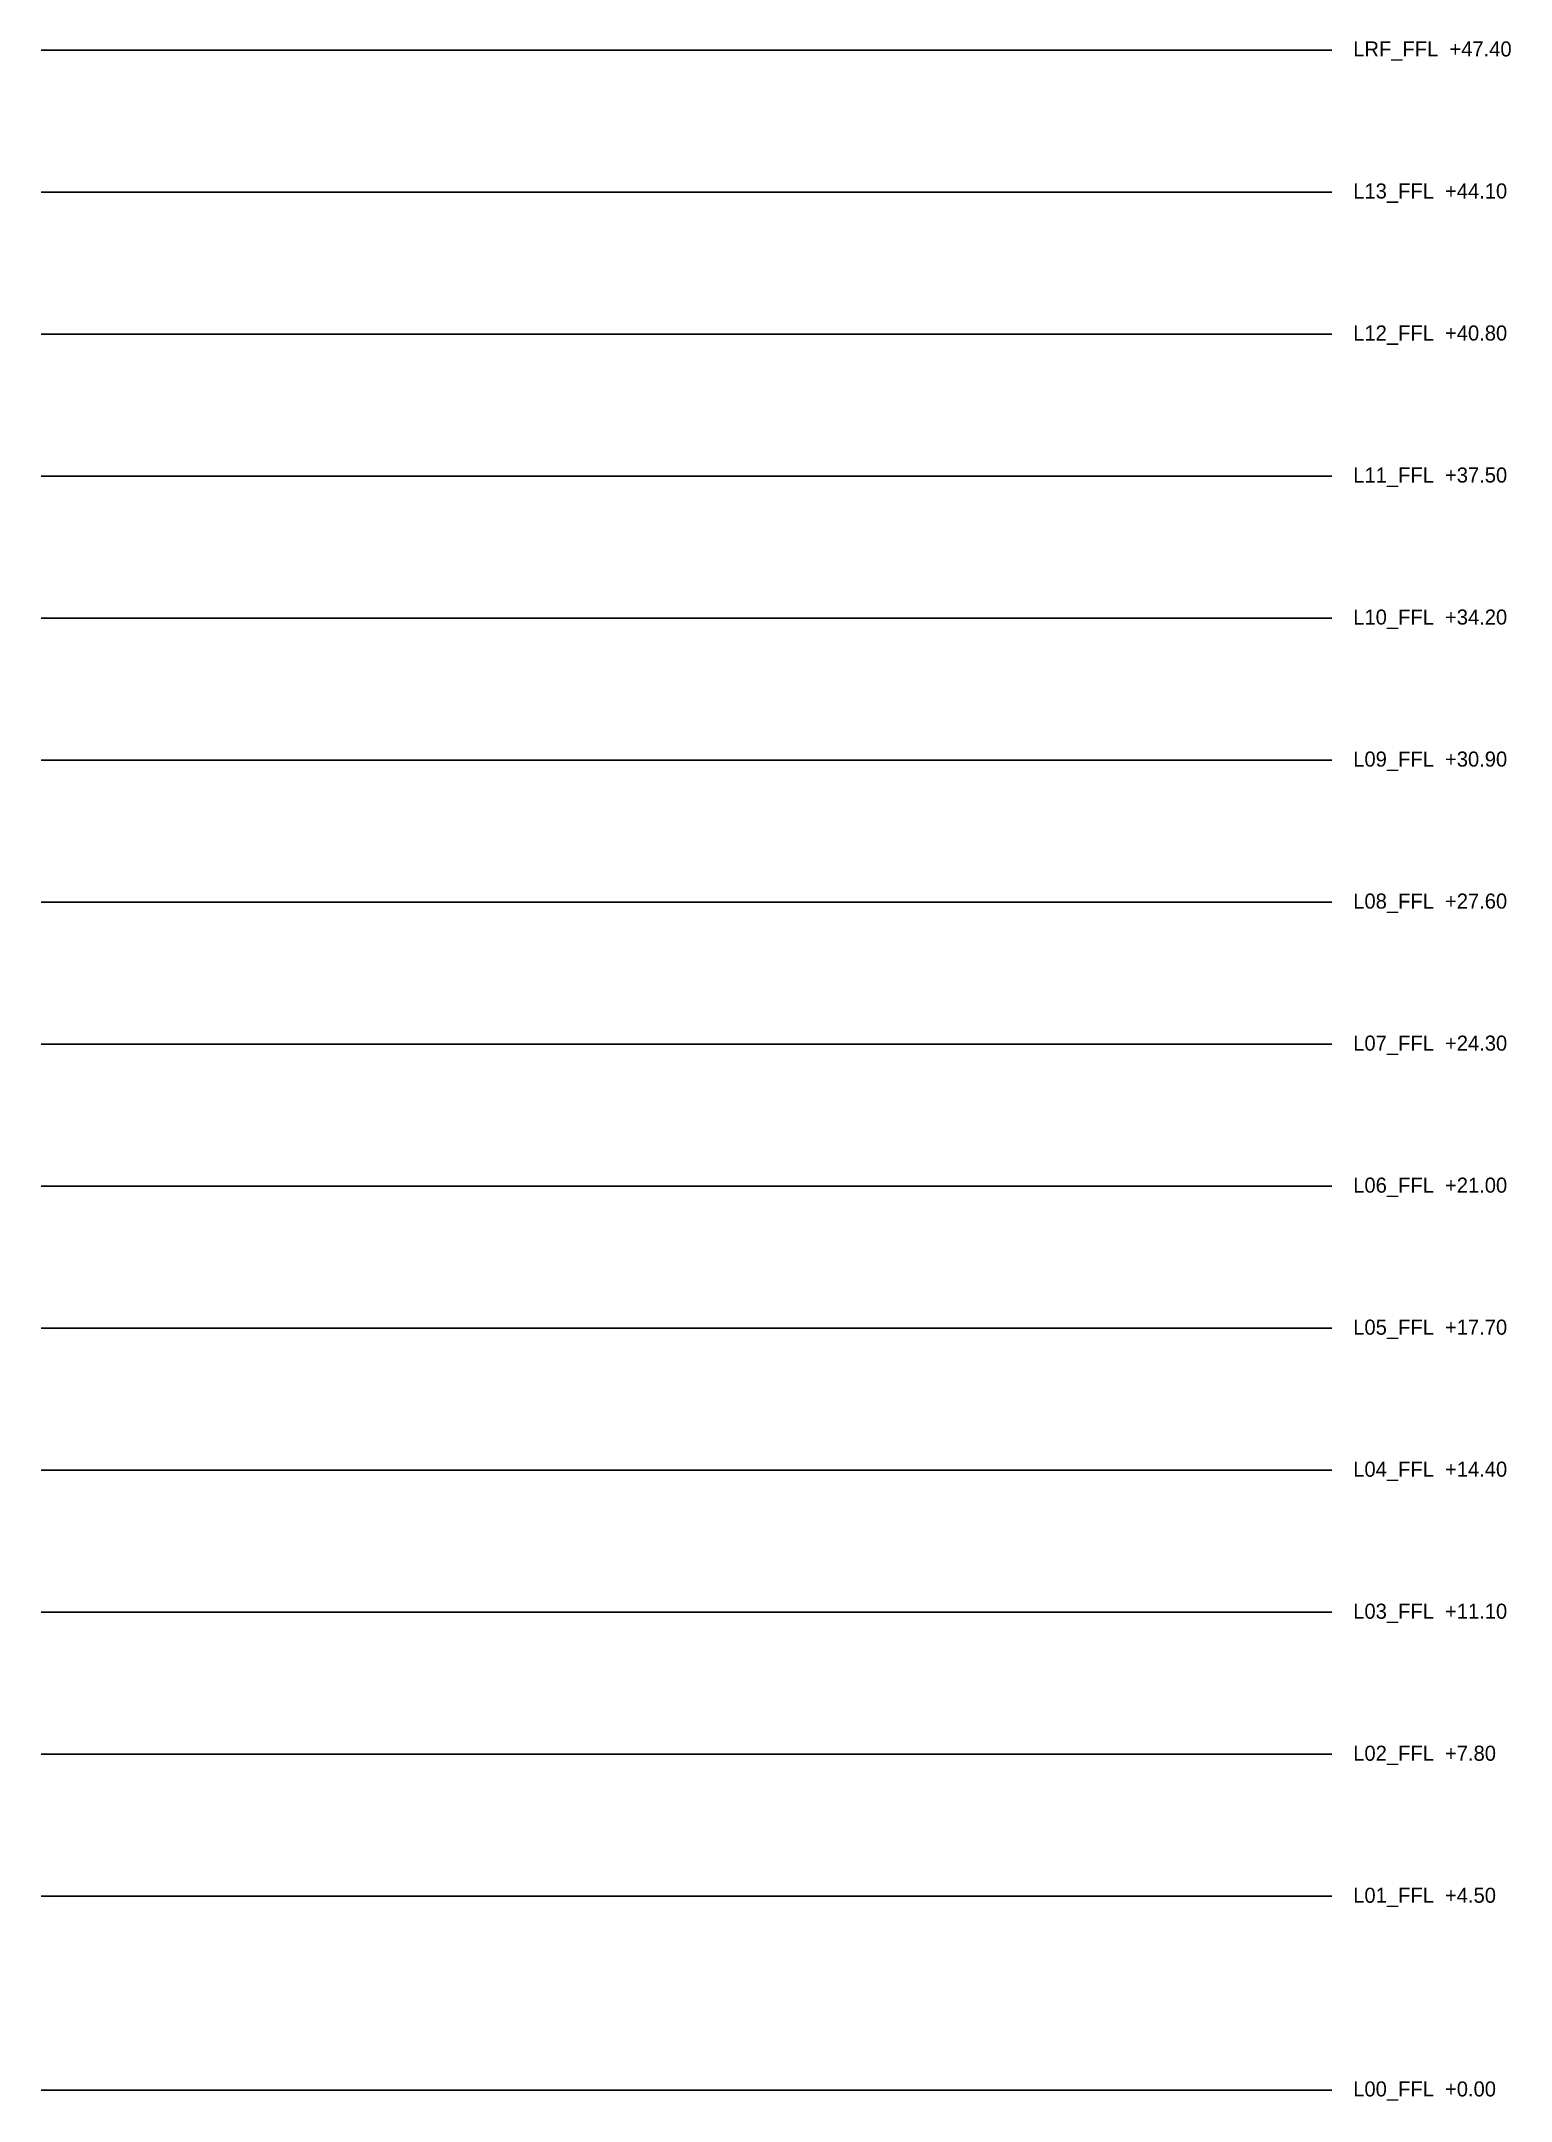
# Model space of a CAD drawing. Header units: millimetres. Extents: x 0 to 34163, y -251 to 47605.
import ezdxf

# ---------------------------------------------------------------- set-up
doc = ezdxf.new("R2010")
doc.units = ezdxf.units.MM

msp = doc.modelspace()

# ---------------------------------------------------------------- linework, layer by layer
at = {"layer": 'A-LEVELS'}
for p, q in [((0, 47400), (30000, 47400)), ((0, 44100), (30000, 44100)), ((0, 40800), (30000, 40800)), ((0, 37500), (30000, 37500)), ((0, 34200), (30000, 34200)), ((0, 30900), (30000, 30900)), ((0, 27600), (30000, 27600)), ((0, 24300), (30000, 24300)), ((0, 21000), (30000, 21000)), ((0, 17700), (30000, 17700)), ((0, 14400), (30000, 14400)), ((0, 11100), (30000, 11100)), ((0, 7800), (30000, 7800)), ((0, 4500), (30000, 4500)), ((0, 0), (30000, 0))]:
    msp.add_line(p, q, dxfattribs=at)

# ---------------------------------------------------------------- texts
at = {"layer": 'A-LEVELS-TEXT'}
for s, p in [('LRF_FFL  +47.40', (30500, 47250)), ('L13_FFL  +44.10', (30500, 43950)), ('L12_FFL  +40.80', (30500, 40650)), ('L11_FFL  +37.50', (30500, 37350)), ('L10_FFL  +34.20', (30500, 34050)), ('L09_FFL  +30.90', (30500, 30750)), ('L08_FFL  +27.60', (30500, 27450)), ('L07_FFL  +24.30', (30500, 24150)), ('L06_FFL  +21.00', (30500, 20850)), ('L05_FFL  +17.70', (30500, 17550)), ('L04_FFL  +14.40', (30500, 14250)), ('L03_FFL  +11.10', (30500, 10950)), ('L02_FFL  +7.80', (30500, 7650)), ('L01_FFL  +4.50', (30500, 4350)), ('L00_FFL  +0.00', (30500, -150))]:
    msp.add_text(s, height=350, dxfattribs=at).set_placement(p)

doc.saveas('drawing.dxf')
